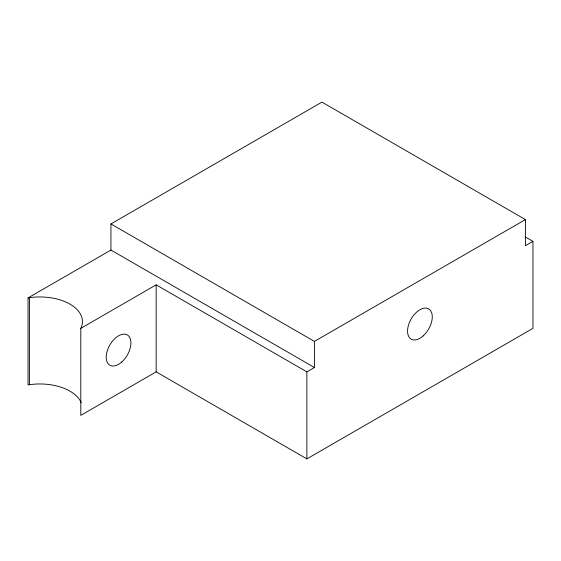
<?xml version="1.0" encoding="UTF-8"?>
<svg xmlns="http://www.w3.org/2000/svg" width="561" height="561" viewBox="0 0 561 561"><rect width="100%" height="100%" fill="white"/><g stroke="black" fill="none" stroke-linecap="round" stroke-linejoin="round"><path stroke-width="0.84" d="M525.412 219.589L314.412 341.411L314.412 367.518L110.945 250.045L110.945 223.937L321.944 102.116L525.412 219.589L525.412 245.69L532.95 241.342L532.95 328.36L306.874 458.884L156.161 371.866L80.798 415.371L80.798 328.36A42.629 24.614 0 0 0 29.558 297.667L28.05 297.905L28.05 384.916L29.558 384.685A42.629 24.614 0 0 1 81.205 402.637M28.05 297.905L110.945 250.045M80.798 328.36L156.161 284.848L306.874 371.866L314.412 367.518M525.384 236.973L532.95 241.342M110.945 223.937L314.412 341.411M306.874 371.866L306.874 458.884M156.161 284.848L156.161 371.866M29.558 297.667L29.558 384.685M423.113 335.948A17.475 10.091 -60 0 0 428.653 308.873A17.475 10.091 -60 0 0 407.973 327.203A17.475 10.091 -60 0 0 423.113 335.948M121.751 362.006A17.475 10.091 -60 0 0 127.291 334.931A17.475 10.091 -60 0 0 106.618 353.269A17.475 10.091 -60 0 0 121.751 362.006"/></g></svg>
